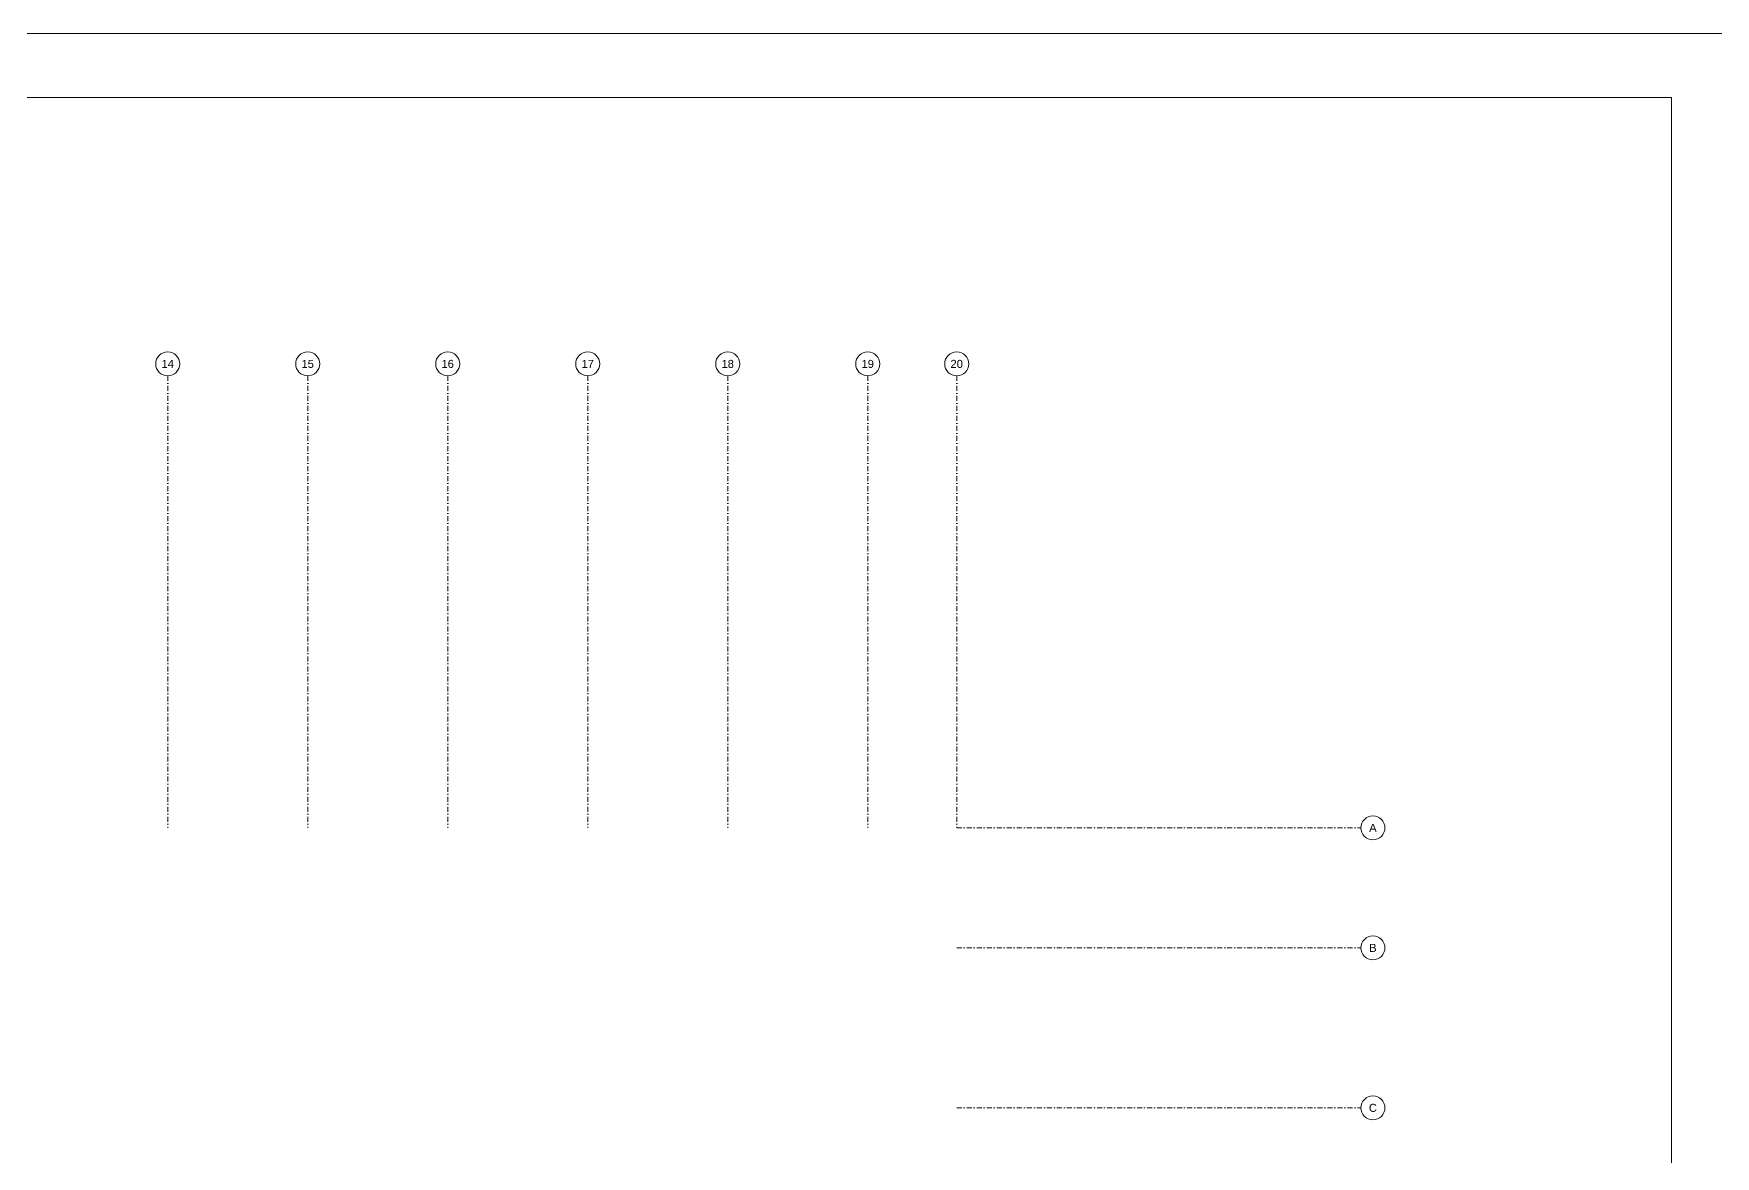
# Model space of a CAD drawing. Header units: metres. Extents: x -13316 to 152404, y -3899 to 30226.
# Drawn here: x 64130 to 72538, y 7307 to 12921 of the extents above; entities that cross this region are included whole.
import ezdxf
from ezdxf.enums import TextEntityAlignment as Align

# ---------------------------------------------------------------- set-up
doc = ezdxf.new("R2010")
doc.units = ezdxf.units.M
doc.header["$LTSCALE"] = 100
doc.header["$MEASUREMENT"] = 0
doc.linetypes.add('DASHDOT2', pattern=[0.5, 0.25, -0.125, 0, -0.125])
doc.layers.get('0').update_dxf_attribs({"color": 9, "lineweight": 9})
for name, color, linetype, lineweight in [('21', 9, 'Continuous', 9), ('24', 9, 'DASHDOT2', 9), ('40A', 9, 'Continuous', 9)]:
    doc.layers.add(name, color=color, linetype=linetype, lineweight=lineweight)
doc.styles.add('Arial', font='arial.ttf', dxfattribs={"height": 2.5})

# ---------------------------------------------------------------- blocks, each defined once
blk = doc.blocks.new('0_aks')
at = {"linetype": 'Continuous'}
blk.add_circle((0, 0), 3, dxfattribs=at)
at = {"style": 'Arial'}
blk.add_attdef('AKS', text='', height=2, dxfattribs=at).set_placement((0, 0), align=Align.MIDDLE_CENTER)
blk = doc.blocks.new('p-akslar_yeni')
at = {"layer": '24'}
for points in [[(14895, 2315.1), (14895, 55)], [(15595, 2315.1), (15595, 55)], [(16295, 2315.1), (16295, 55)], [(16995, 2315.1), (16995, 55)], [(17695, 2315.1), (17695, 55)], [(18395, 2315.1), (18395, 55)], [(18840, 2315.1), (18840, 55)], [(18840, 55), (20861, 55)], [(18840, -545), (20861, -545)], [(18840, -1345), (20861, -1345)]]:
    blk.add_lwpolyline(points, dxfattribs=at)
at = {"layer": '21', "xscale": 20, "yscale": 20, "zscale": 20}
for p, values in [((14895, 2375.1), {'AKS': '14'}), ((15595, 2375.1), {'AKS': '15'}), ((16295, 2375.1), {'AKS': '16'}), ((16995, 2375.1), {'AKS': '17'}), ((17695, 2375.1), {'AKS': '18'}), ((18395, 2375.1), {'AKS': '19'}), ((18840, 2375.1), {'AKS': '20'}), ((20921, 55), {'AKS': 'A'}), ((20921, -545), {'AKS': 'B'}), ((20921, -1345), {'AKS': 'C'})]:
    blk.add_blockref('0_aks', p, dxfattribs=at).add_auto_attribs(values)

msp = doc.modelspace()

# ---------------------------------------------------------------- linework, layer by layer
at = {"layer": '40A'}
for points in [[(74479.28, -3898.56), (46479.28, -3898.56), (46479.28, 12921.44), (74479.28, 12921.44)], [(46799.28, 12601.44), (72319.52, 12601.44), (72319.52, -3578.56), (46799.28, -3578.56)]]:
    msp.add_lwpolyline(points, close=True, dxfattribs=at)

# ---------------------------------------------------------------- block references
at = {"layer": '24'}
msp.add_blockref('p-akslar_yeni', (49905, 8895), dxfattribs=at)

doc.saveas('drawing.dxf')
